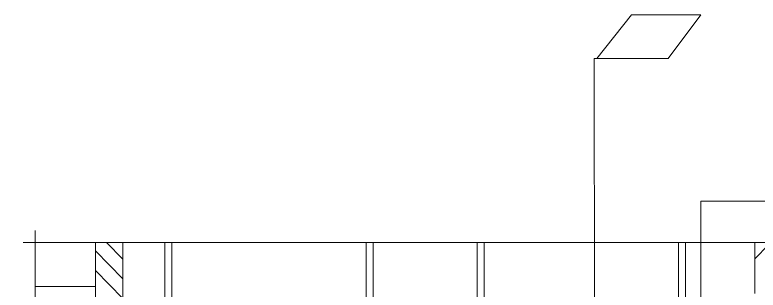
# Model space of a CAD drawing. Header units: millimetres. Extents: x -356862 to 418287, y 0 to 839748.
# Drawn here: x 401922 to 407398, y 790434 to 792463 of the extents above; entities that cross this region are included whole.
import ezdxf

# ---------------------------------------------------------------- set-up
doc = ezdxf.new("R2010")
doc.units = ezdxf.units.MM
doc.layers.add('PDF _Геометрия', color=7, linetype='Continuous', true_color=0xbababa)

msp = doc.modelspace()

# ---------------------------------------------------------------- linework, layer by layer
at = {"layer": 'PDF _Геометрия', "color": 1, "lineweight": 20}
msp.add_lwpolyline([(406210.4309, 792142.2491), (406734.3484, 792142.2491), (406976.8227, 792462.6614), (406465.8948, 792462.6614)], close=True, dxfattribs=at)
msp.add_lwpolyline([(406193.1113, 790265.2388), (406193.1113, 790278.2285), (406188.7814, 792142.2491), (406444.2453, 792142.2491), (406686.7196, 792142.2491)], dxfattribs=at)
at = {"layer": 'PDF _Геометрия', "color": 251, "lineweight": 20, "true_color": 0x545454}
msp.add_lwpolyline([(406976.8227, 788544.1047), (406976.8227, 788570.0841), (406976.8227, 791090.0841), (407128.369, 791090.0841), (410399.6062, 791090.0841)], dxfattribs=at)
at = {"layer": 'PDF _Геометрия', "color": 7, "lineweight": 5}
for points in [[(417039.5031, 790784.8264), (409628.8845, 790784.8264), (409592.0804, 790934.2078), (409518.4721, 790637.6099), (409481.668, 790784.8264), (402071.0495, 790784.8264), (401982.2866, 790784.8264)], [(402071.0495, 790873.5893), (402071.0495, 790784.8264), (402071.0495, 786186.4759), (401921.668, 786149.6718), (402218.266, 786076.0635), (402071.0495, 786039.2594), (402071.0495, 781440.9089), (402071.0495, 781352.146)], [(407373.0082, 790784.8264), (407373.0082, 790410.2903)]]:
    msp.add_lwpolyline(points, dxfattribs=at)
at = {"layer": 'PDF _Геометрия', "color": 7, "lineweight": 9}
for points in [[(402514.8639, 790784.8264), (402514.8639, 790330.1872)], [(402718.369, 790330.1872), (402718.369, 790784.8264)]]:
    msp.add_lwpolyline(points, dxfattribs=at)
at = {"layer": 'PDF _Геометрия', "lineweight": 5}
for points in [[(402718.369, 790663.5893), (402597.1319, 790784.8264)], [(402718.369, 790518.5377), (402514.8639, 790724.2078)], [(407373.0082, 790665.7542), (407474.7608, 790767.5068)], [(402718.369, 790373.4862), (402514.8639, 790579.1563)]]:
    msp.add_lwpolyline(points, dxfattribs=at)
at = {"layer": 'PDF _Геометрия', "color": 25, "lineweight": 5, "true_color": 0xaf5858}
for points in [[(403025.7917, 790784.8264), (403025.7917, 789972.9707), (403045.2763, 789972.9707)], [(403077.7505, 790784.8264), (403077.7505, 789972.9707)], [(404508.7814, 789972.9707), (404508.7814, 790784.8264)], [(404539.0907, 789972.9707), (404560.7402, 789972.9707), (404560.7402, 790784.8264)], [(405327.1319, 790784.8264), (405327.1319, 789972.9707), (405348.7814, 789972.9707)], [(405379.0907, 790784.8264), (405379.0907, 789972.9707)], [(406810.1216, 789972.9707), (406810.1216, 790784.8264)], [(406840.4309, 789972.9707), (406862.0804, 789972.9707), (406862.0804, 790784.8264)]]:
    msp.add_lwpolyline(points, dxfattribs=at)
at = {"layer": 'PDF _Геометрия', "color": 252, "lineweight": 5, "true_color": 0x989898}
msp.add_lwpolyline([(402071.0495, 790462.2491), (402514.8639, 790462.2491)], dxfattribs=at)

doc.saveas('drawing.dxf')
